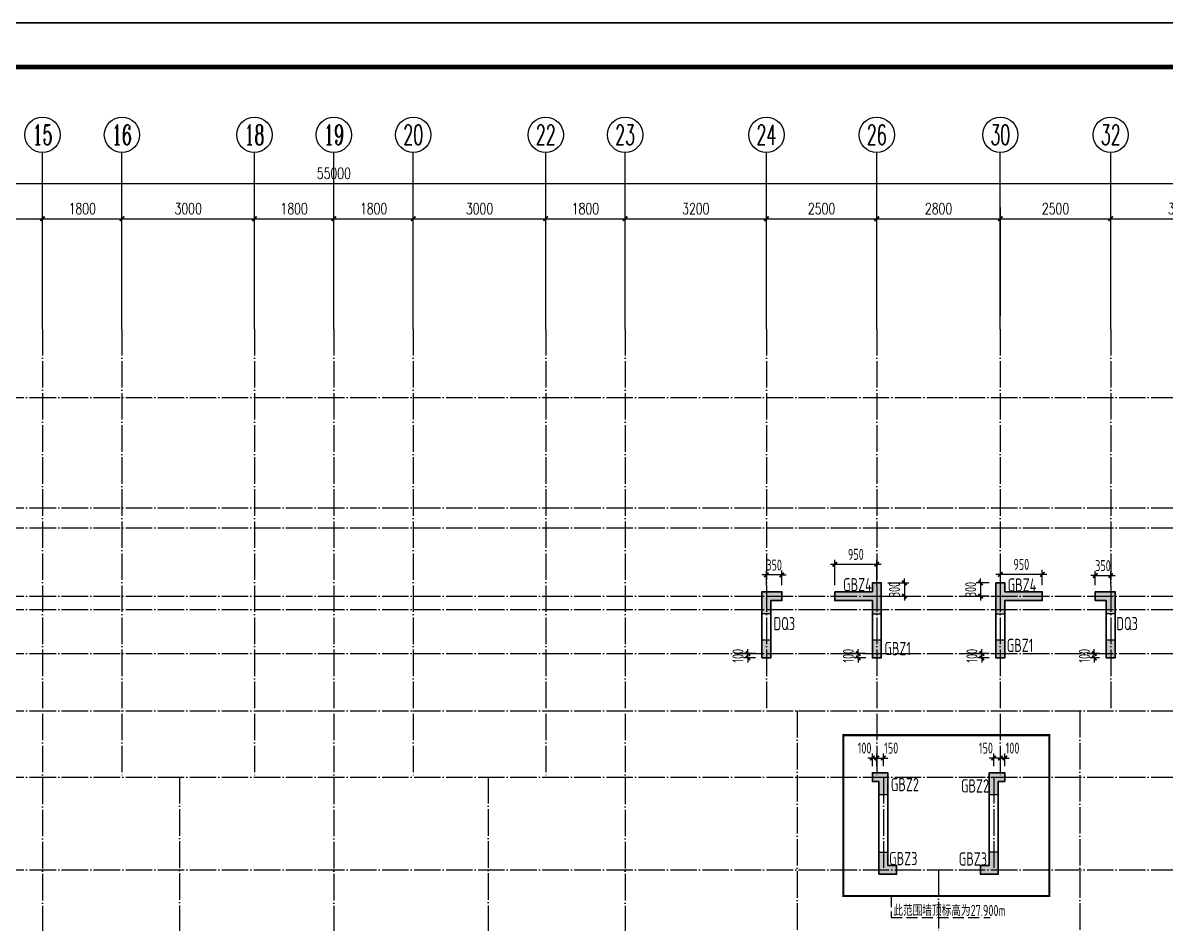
# Model space of a CAD drawing. Extents: x 393367 to 3005760, y 4998 to 826018.
# Drawn here: x 2372189 to 2398091, y 358748 to 379162 of the extents above; entities that cross this region are included whole.
import ezdxf
from ezdxf.enums import TextEntityAlignment as Align

# ---------------------------------------------------------------- set-up
doc = ezdxf.new("R2010")
doc.units = 0
doc.header["$LTSCALE"] = 1000
doc.linetypes.add('DASH', pattern=[0.35, 0.25, -0.1])
doc.linetypes.add('DOTE', pattern=[2.42, 2, -0.2, 0.02, -0.2])
doc.layers.get('0').update_dxf_attribs({"linetype": 'CONTINUOUS'})
doc.layers.get('Defpoints').update_dxf_attribs({"linetype": 'CONTINUOUS'})
for name, color, linetype in [('-TK', 7, 'CONTINUOUS'), ('AXIS', 3, 'CONTINUOUS'), ('AXIS_TEXT', 7, 'CONTINUOUS'), ('COLU_HATCH', 251, 'CONTINUOUS'), ('COLU_TH', 5, 'CONTINUOUS'), ('DIM', 3, 'CONTINUOUS'), ('DOTE', 8, 'DOTE'), ('S-引出线', 40, 'CONTINUOUS'), ('S-砼墙', 150, 'CONTINUOUS'), ('TEXT', 7, 'CONTINUOUS')]:
    doc.layers.add(name, color=color, linetype=linetype)
doc.layers.add('yichutu', color=7, linetype='CONTINUOUS', true_color=0xffffff, plot=False)
doc.styles.add('_TCH_AXIS', font='COMPLEX', dxfattribs={"bigfont": 'GBCBIG'})
doc.styles.add('_TCH_DIM_T3', font='SIMPLEX', dxfattribs={"width": 0.705882, "bigfont": 'GBCBIG'})
doc.styles.add('COMPLEX', font='COMPLEX')
doc.styles.add('TSSD_Rein', font='Tssdeng.shx', dxfattribs={"width": 0.7, "bigfont": 'hztxt.shx'})
doc.dimstyles.new('_TCH_ARCH&&100', dxfattribs={"dimtxt": 255, "dimasz": 100, "dimexe": 250, "dimexo": 300, "dimgap": 100, "dimtad": 1, "dimdec": 0, "dimzin": 0, "dimdsep": 46, "dimtxsty": '_TCH_DIM_T3', "dimblk": 'ARCHTICK', "dimcen": 0.09, "dimclrt": 7, "dimazin": 2, "dimtfac": 1, "dimtdec": 0, "dimtix": 1, "dimtmove": 2, "dimatfit": 3, "dimldrblk": 'ARCHTICK', "dimfxl": 1, "dimtolj": 1, "dimtzin": 0, "dimarcsym": 0})
doc.dimstyles.new('TSSD_100_100$0', dxfattribs={"dimtxt": 250, "dimasz": 100, "dimexe": 100, "dimexo": 250, "dimgap": 100, "dimtad": 1, "dimdec": 0, "dimzin": 0, "dimdsep": 46, "dimtxsty": 'TSSD_Rein', "dimblk": 'ARCHTICK', "dimcen": 0, "dimdle": 100, "dimclrt": 7, "dimadec": 0, "dimazin": 0, "dimtfac": 1, "dimtdec": 0, "dimtix": 1, "dimtmove": 2, "dimatfit": 3, "dimldrblk": '_tsdbk', "dimfxl": 1, "dimtolj": 1, "dimtzin": 0, "dimarcsym": 0})

# ---------------------------------------------------------------- blocks, each defined once
blk = doc.blocks.new('_ArchTick')
at = {"color": 0, "linetype": 'ByBlock', "const_width": 0.4}
blk.add_lwpolyline([(-0.5, -0.5), (0.5, 0.5)], dxfattribs=at)
blk = doc.blocks.new('*D559')
at = {"layer": 'AXIS', "color": 0, "lineweight": -2, "transparency": 16777216}
for p, q in [((2396835, 372527), (2396835, 374977)), ((2400035, 372527), (2400035, 374977)), ((2396835, 374727), (2400035, 374727))]:
    blk.add_line(p, q, dxfattribs=at)
at = {"layer": 'Defpoints', "color": 0, "transparency": 16777216}
for p in [(2400035, 374727), (2396835, 372227), (2400035, 372227)]:
    blk.add_point(p, dxfattribs=at)
at = {"layer": 'AXIS', "color": 0, "lineweight": -2, "transparency": 16777216, "xscale": 100, "yscale": 100, "zscale": 100, "rotation": 180}
blk.add_blockref('_ArchTick', (2396835, 374727), dxfattribs=at)
at = {"layer": 'AXIS', "color": 0, "lineweight": -2, "transparency": 16777216, "xscale": 100, "yscale": 100, "zscale": 100}
blk.add_blockref('_ArchTick', (2400035, 374727), dxfattribs=at)
at = {"layer": 'AXIS', "color": 7, "transparency": 16777216, "insert": (2398435, 374954), "char_height": 255, "attachment_point": 5, "style": '_TCH_DIM_T3'}
blk.add_mtext('\\A1;3200', dxfattribs=at)
blk = doc.blocks.new('*D560')
at = {"layer": 'AXIS', "color": 0, "lineweight": -2, "transparency": 16777216}
for p, q in [((2394335, 372527), (2394335, 374977)), ((2396835, 372527), (2396835, 374977)), ((2394335, 374727), (2396835, 374727))]:
    blk.add_line(p, q, dxfattribs=at)
at = {"layer": 'Defpoints', "color": 0, "transparency": 16777216}
for p in [(2396835, 374727), (2394335, 372227), (2396835, 372227)]:
    blk.add_point(p, dxfattribs=at)
at = {"layer": 'AXIS', "color": 0, "lineweight": -2, "transparency": 16777216, "xscale": 100, "yscale": 100, "zscale": 100, "rotation": 180}
blk.add_blockref('_ArchTick', (2394335, 374727), dxfattribs=at)
at = {"layer": 'AXIS', "color": 0, "lineweight": -2, "transparency": 16777216, "xscale": 100, "yscale": 100, "zscale": 100}
blk.add_blockref('_ArchTick', (2396835, 374727), dxfattribs=at)
at = {"layer": 'AXIS', "color": 7, "transparency": 16777216, "insert": (2395585, 374954), "char_height": 255, "attachment_point": 5, "style": '_TCH_DIM_T3'}
blk.add_mtext('\\A1;2500', dxfattribs=at)
blk = doc.blocks.new('*D561')
at = {"layer": 'AXIS', "color": 0, "lineweight": -2, "transparency": 16777216}
for p, q in [((2391535, 372527), (2391535, 374977)), ((2394335, 372527), (2394335, 374977)), ((2391535, 374727), (2394335, 374727))]:
    blk.add_line(p, q, dxfattribs=at)
at = {"layer": 'Defpoints', "color": 0, "transparency": 16777216}
for p in [(2394335, 374727), (2391535, 372227), (2394335, 372227)]:
    blk.add_point(p, dxfattribs=at)
at = {"layer": 'AXIS', "color": 0, "lineweight": -2, "transparency": 16777216, "xscale": 100, "yscale": 100, "zscale": 100, "rotation": 180}
blk.add_blockref('_ArchTick', (2391535, 374727), dxfattribs=at)
at = {"layer": 'AXIS', "color": 0, "lineweight": -2, "transparency": 16777216, "xscale": 100, "yscale": 100, "zscale": 100}
blk.add_blockref('_ArchTick', (2394335, 374727), dxfattribs=at)
at = {"layer": 'AXIS', "color": 7, "transparency": 16777216, "insert": (2392935, 374954), "char_height": 255, "attachment_point": 5, "style": '_TCH_DIM_T3'}
blk.add_mtext('\\A1;2800', dxfattribs=at)
blk = doc.blocks.new('*D562')
at = {"layer": 'AXIS', "color": 0, "lineweight": -2, "transparency": 16777216}
for p, q in [((2389035, 372527), (2389035, 374977)), ((2391535, 372527), (2391535, 374977)), ((2389035, 374727), (2391535, 374727))]:
    blk.add_line(p, q, dxfattribs=at)
at = {"layer": 'Defpoints', "color": 0, "transparency": 16777216}
for p in [(2391535, 374727), (2389035, 372227), (2391535, 372227)]:
    blk.add_point(p, dxfattribs=at)
at = {"layer": 'AXIS', "color": 0, "lineweight": -2, "transparency": 16777216, "xscale": 100, "yscale": 100, "zscale": 100, "rotation": 180}
blk.add_blockref('_ArchTick', (2389035, 374727), dxfattribs=at)
at = {"layer": 'AXIS', "color": 0, "lineweight": -2, "transparency": 16777216, "xscale": 100, "yscale": 100, "zscale": 100}
blk.add_blockref('_ArchTick', (2391535, 374727), dxfattribs=at)
at = {"layer": 'AXIS', "color": 7, "transparency": 16777216, "insert": (2390285, 374954), "char_height": 255, "attachment_point": 5, "style": '_TCH_DIM_T3'}
blk.add_mtext('\\A1;2500', dxfattribs=at)
blk = doc.blocks.new('*D563')
at = {"layer": 'AXIS', "color": 0, "lineweight": -2, "transparency": 16777216}
for p, q in [((2385835, 372527), (2385835, 374977)), ((2389035, 372527), (2389035, 374977)), ((2385835, 374727), (2389035, 374727))]:
    blk.add_line(p, q, dxfattribs=at)
at = {"layer": 'Defpoints', "color": 0, "transparency": 16777216}
for p in [(2389035, 374727), (2385835, 372227), (2389035, 372227)]:
    blk.add_point(p, dxfattribs=at)
at = {"layer": 'AXIS', "color": 0, "lineweight": -2, "transparency": 16777216, "xscale": 100, "yscale": 100, "zscale": 100, "rotation": 180}
blk.add_blockref('_ArchTick', (2385835, 374727), dxfattribs=at)
at = {"layer": 'AXIS', "color": 0, "lineweight": -2, "transparency": 16777216, "xscale": 100, "yscale": 100, "zscale": 100}
blk.add_blockref('_ArchTick', (2389035, 374727), dxfattribs=at)
at = {"layer": 'AXIS', "color": 7, "transparency": 16777216, "insert": (2387435, 374954), "char_height": 255, "attachment_point": 5, "style": '_TCH_DIM_T3'}
blk.add_mtext('\\A1;3200', dxfattribs=at)
blk = doc.blocks.new('*D564')
at = {"layer": 'AXIS', "color": 0, "lineweight": -2, "transparency": 16777216}
for p, q in [((2384035, 372527), (2384035, 374977)), ((2385835, 372527), (2385835, 374977)), ((2384035, 374727), (2385835, 374727))]:
    blk.add_line(p, q, dxfattribs=at)
at = {"layer": 'Defpoints', "color": 0, "transparency": 16777216}
for p in [(2385835, 374727), (2384035, 372227), (2385835, 372227)]:
    blk.add_point(p, dxfattribs=at)
at = {"layer": 'AXIS', "color": 0, "lineweight": -2, "transparency": 16777216, "xscale": 100, "yscale": 100, "zscale": 100, "rotation": 180}
blk.add_blockref('_ArchTick', (2384035, 374727), dxfattribs=at)
at = {"layer": 'AXIS', "color": 0, "lineweight": -2, "transparency": 16777216, "xscale": 100, "yscale": 100, "zscale": 100}
blk.add_blockref('_ArchTick', (2385835, 374727), dxfattribs=at)
at = {"layer": 'AXIS', "color": 7, "transparency": 16777216, "insert": (2384935, 374954), "char_height": 255, "attachment_point": 5, "style": '_TCH_DIM_T3'}
blk.add_mtext('\\A1;1800', dxfattribs=at)
blk = doc.blocks.new('*D565')
at = {"layer": 'AXIS', "color": 0, "lineweight": -2, "transparency": 16777216}
for p, q in [((2381035, 372527), (2381035, 374977)), ((2384035, 372527), (2384035, 374977)), ((2381035, 374727), (2384035, 374727))]:
    blk.add_line(p, q, dxfattribs=at)
at = {"layer": 'Defpoints', "color": 0, "transparency": 16777216}
for p in [(2384035, 374727), (2381035, 372227), (2384035, 372227)]:
    blk.add_point(p, dxfattribs=at)
at = {"layer": 'AXIS', "color": 0, "lineweight": -2, "transparency": 16777216, "xscale": 100, "yscale": 100, "zscale": 100, "rotation": 180}
blk.add_blockref('_ArchTick', (2381035, 374727), dxfattribs=at)
at = {"layer": 'AXIS', "color": 0, "lineweight": -2, "transparency": 16777216, "xscale": 100, "yscale": 100, "zscale": 100}
blk.add_blockref('_ArchTick', (2384035, 374727), dxfattribs=at)
at = {"layer": 'AXIS', "color": 7, "transparency": 16777216, "insert": (2382535, 374954), "char_height": 255, "attachment_point": 5, "style": '_TCH_DIM_T3'}
blk.add_mtext('\\A1;3000', dxfattribs=at)
blk = doc.blocks.new('*D566')
at = {"layer": 'AXIS', "color": 0, "lineweight": -2, "transparency": 16777216}
for p, q in [((2379235, 372527), (2379235, 374977)), ((2381035, 372527), (2381035, 374977)), ((2379235, 374727), (2381035, 374727))]:
    blk.add_line(p, q, dxfattribs=at)
at = {"layer": 'Defpoints', "color": 0, "transparency": 16777216}
for p in [(2381035, 374727), (2379235, 372227), (2381035, 372227)]:
    blk.add_point(p, dxfattribs=at)
at = {"layer": 'AXIS', "color": 0, "lineweight": -2, "transparency": 16777216, "xscale": 100, "yscale": 100, "zscale": 100, "rotation": 180}
blk.add_blockref('_ArchTick', (2379235, 374727), dxfattribs=at)
at = {"layer": 'AXIS', "color": 0, "lineweight": -2, "transparency": 16777216, "xscale": 100, "yscale": 100, "zscale": 100}
blk.add_blockref('_ArchTick', (2381035, 374727), dxfattribs=at)
at = {"layer": 'AXIS', "color": 7, "transparency": 16777216, "insert": (2380135, 374954), "char_height": 255, "attachment_point": 5, "style": '_TCH_DIM_T3'}
blk.add_mtext('\\A1;1800', dxfattribs=at)
blk = doc.blocks.new('*D609')
at = {"layer": 'AXIS', "color": 0, "lineweight": -2, "transparency": 16777216}
for p, q in [((2369435, 372527), (2369435, 374977)), ((2372635, 372527), (2372635, 374977)), ((2369435, 374727), (2372635, 374727))]:
    blk.add_line(p, q, dxfattribs=at)
at = {"layer": 'Defpoints', "color": 0, "transparency": 16777216}
for p in [(2372635, 374727), (2369435, 372227), (2372635, 372227)]:
    blk.add_point(p, dxfattribs=at)
at = {"layer": 'AXIS', "color": 0, "lineweight": -2, "transparency": 16777216, "xscale": 100, "yscale": 100, "zscale": 100, "rotation": 180}
blk.add_blockref('_ArchTick', (2369435, 374727), dxfattribs=at)
at = {"layer": 'AXIS', "color": 0, "lineweight": -2, "transparency": 16777216, "xscale": 100, "yscale": 100, "zscale": 100}
blk.add_blockref('_ArchTick', (2372635, 374727), dxfattribs=at)
at = {"layer": 'AXIS', "color": 7, "transparency": 16777216, "insert": (2371035, 374954), "char_height": 255, "attachment_point": 5, "style": '_TCH_DIM_T3'}
blk.add_mtext('\\A1;3200', dxfattribs=at)
blk = doc.blocks.new('*D610')
at = {"layer": 'AXIS', "color": 0, "lineweight": -2, "transparency": 16777216}
for p, q in [((2372635, 372527), (2372635, 374977)), ((2374435, 372527), (2374435, 374977)), ((2372635, 374727), (2374435, 374727))]:
    blk.add_line(p, q, dxfattribs=at)
at = {"layer": 'Defpoints', "color": 0, "transparency": 16777216}
for p in [(2374435, 374727), (2372635, 372227), (2374435, 372227)]:
    blk.add_point(p, dxfattribs=at)
at = {"layer": 'AXIS', "color": 0, "lineweight": -2, "transparency": 16777216, "xscale": 100, "yscale": 100, "zscale": 100, "rotation": 180}
blk.add_blockref('_ArchTick', (2372635, 374727), dxfattribs=at)
at = {"layer": 'AXIS', "color": 0, "lineweight": -2, "transparency": 16777216, "xscale": 100, "yscale": 100, "zscale": 100}
blk.add_blockref('_ArchTick', (2374435, 374727), dxfattribs=at)
at = {"layer": 'AXIS', "color": 7, "transparency": 16777216, "insert": (2373535, 374954), "char_height": 255, "attachment_point": 5, "style": '_TCH_DIM_T3'}
blk.add_mtext('\\A1;1800', dxfattribs=at)
blk = doc.blocks.new('*D611')
at = {"layer": 'AXIS', "color": 0, "lineweight": -2, "transparency": 16777216}
for p, q in [((2374435, 372527), (2374435, 374977)), ((2377435, 372527), (2377435, 374977)), ((2374435, 374727), (2377435, 374727))]:
    blk.add_line(p, q, dxfattribs=at)
at = {"layer": 'Defpoints', "color": 0, "transparency": 16777216}
for p in [(2377435, 374727), (2374435, 372227), (2377435, 372227)]:
    blk.add_point(p, dxfattribs=at)
at = {"layer": 'AXIS', "color": 0, "lineweight": -2, "transparency": 16777216, "xscale": 100, "yscale": 100, "zscale": 100, "rotation": 180}
blk.add_blockref('_ArchTick', (2374435, 374727), dxfattribs=at)
at = {"layer": 'AXIS', "color": 0, "lineweight": -2, "transparency": 16777216, "xscale": 100, "yscale": 100, "zscale": 100}
blk.add_blockref('_ArchTick', (2377435, 374727), dxfattribs=at)
at = {"layer": 'AXIS', "color": 7, "transparency": 16777216, "insert": (2375935, 374954), "char_height": 255, "attachment_point": 5, "style": '_TCH_DIM_T3'}
blk.add_mtext('\\A1;3000', dxfattribs=at)
blk = doc.blocks.new('*D612')
at = {"layer": 'AXIS', "color": 0, "lineweight": -2, "transparency": 16777216}
for p, q in [((2377435, 372527), (2377435, 374977)), ((2379235, 372527), (2379235, 374977)), ((2377435, 374727), (2379235, 374727))]:
    blk.add_line(p, q, dxfattribs=at)
at = {"layer": 'Defpoints', "color": 0, "transparency": 16777216}
for p in [(2379235, 374727), (2377435, 372227), (2379235, 372227)]:
    blk.add_point(p, dxfattribs=at)
at = {"layer": 'AXIS', "color": 0, "lineweight": -2, "transparency": 16777216, "xscale": 100, "yscale": 100, "zscale": 100, "rotation": 180}
blk.add_blockref('_ArchTick', (2377435, 374727), dxfattribs=at)
at = {"layer": 'AXIS', "color": 0, "lineweight": -2, "transparency": 16777216, "xscale": 100, "yscale": 100, "zscale": 100}
blk.add_blockref('_ArchTick', (2379235, 374727), dxfattribs=at)
at = {"layer": 'AXIS', "color": 7, "transparency": 16777216, "insert": (2378335, 374954), "char_height": 255, "attachment_point": 5, "style": '_TCH_DIM_T3'}
blk.add_mtext('\\A1;1800', dxfattribs=at)
blk = doc.blocks.new('*D613')
at = {"layer": 'AXIS', "color": 0, "lineweight": -2, "transparency": 16777216}
for p, q in [((2351735, 372527), (2351735, 375777)), ((2406735, 372527), (2406735, 375777)), ((2351735, 375527), (2406735, 375527))]:
    blk.add_line(p, q, dxfattribs=at)
at = {"layer": 'Defpoints', "color": 0, "transparency": 16777216}
for p in [(2406735, 375527), (2351735, 372227), (2406735, 372227)]:
    blk.add_point(p, dxfattribs=at)
at = {"layer": 'AXIS', "color": 0, "lineweight": -2, "transparency": 16777216, "xscale": 100, "yscale": 100, "zscale": 100, "rotation": 180}
blk.add_blockref('_ArchTick', (2351735, 375527), dxfattribs=at)
at = {"layer": 'AXIS', "color": 0, "lineweight": -2, "transparency": 16777216, "xscale": 100, "yscale": 100, "zscale": 100}
blk.add_blockref('_ArchTick', (2406735, 375527), dxfattribs=at)
at = {"layer": 'AXIS', "color": 7, "transparency": 16777216, "insert": (2379235, 375754), "char_height": 255, "attachment_point": 5, "style": '_TCH_DIM_T3'}
blk.add_mtext('\\A1;55000', dxfattribs=at)
blk = doc.blocks.new('_axiso')
blk.add_circle((0, 0), 0.5)
at = {"layer": 'AXIS_TEXT', "style": 'COMPLEX', "width": 1.041667}
blk.add_attdef('A', text='', height=0.56, dxfattribs=at).set_placement((-0.25, -0.28), (0.25, -0.28), align=Align.FIT)
blk = doc.blocks.new('*D508')
at = {"layer": 'Defpoints', "color": 0, "transparency": 16777216}
for p in [(2394335, 362511), (2394335, 362077), (2394435, 362077)]:
    blk.add_point(p, dxfattribs=at)
at = {"layer": 'DIM', "color": 0, "lineweight": -2, "transparency": 16777216}
for p, q in [((2394335, 362511), (2394235, 362511)), ((2394335, 362327), (2394335, 362611)), ((2394435, 362511), (2394335, 362511)), ((2394435, 362327), (2394435, 362611)), ((2394435, 362511), (2394535, 362511))]:
    blk.add_line(p, q, dxfattribs=at)
at = {"layer": 'DIM', "color": 0, "lineweight": -2, "transparency": 16777216, "xscale": 100, "yscale": 100, "zscale": 100}
blk.add_blockref('_ArchTick', (2394335, 362511), dxfattribs=at)
at = {"layer": 'DIM', "color": 0, "lineweight": -2, "transparency": 16777216, "xscale": 100, "yscale": 100, "zscale": 100, "rotation": 180}
blk.add_blockref('_ArchTick', (2394435, 362511), dxfattribs=at)
at = {"layer": 'DIM', "color": 7, "transparency": 16777216, "insert": (2394611, 362736), "char_height": 250, "attachment_point": 5, "style": 'TSSD_Rein'}
blk.add_mtext('\\A1;100', dxfattribs=at)
blk = doc.blocks.new('_tsdbk')
blk.add_line((-1, 0), (0, 0))
at = {"const_width": 0.5}
blk.add_lwpolyline([(-0.7, -0.7), (0.7, 0.7)], dxfattribs=at)
blk = doc.blocks.new('*D509')
at = {"layer": 'Defpoints', "color": 0, "transparency": 16777216}
for p in [(2394185, 362511), (2394185, 362077), (2394335, 362077)]:
    blk.add_point(p, dxfattribs=at)
at = {"layer": 'DIM', "color": 0, "lineweight": -2, "transparency": 16777216}
for p, q in [((2394185, 362511), (2394085, 362511)), ((2394185, 362327), (2394185, 362611)), ((2394335, 362511), (2394185, 362511)), ((2394335, 362327), (2394335, 362611)), ((2394335, 362511), (2394435, 362511))]:
    blk.add_line(p, q, dxfattribs=at)
at = {"layer": 'DIM', "color": 0, "lineweight": -2, "transparency": 16777216, "xscale": 100, "yscale": 100, "zscale": 100}
blk.add_blockref('_ArchTick', (2394185, 362511), dxfattribs=at)
at = {"layer": 'DIM', "color": 0, "lineweight": -2, "transparency": 16777216, "xscale": 100, "yscale": 100, "zscale": 100, "rotation": 180}
blk.add_blockref('_ArchTick', (2394335, 362511), dxfattribs=at)
at = {"layer": 'DIM', "color": 7, "transparency": 16777216, "insert": (2394008, 362736), "char_height": 250, "attachment_point": 5, "style": 'TSSD_Rein'}
blk.add_mtext('\\A1;150', dxfattribs=at)
blk = doc.blocks.new('*D510')
at = {"layer": 'Defpoints', "color": 0, "transparency": 16777216}
for p in [(2391535, 362511), (2391435, 362077), (2391535, 362077)]:
    blk.add_point(p, dxfattribs=at)
at = {"layer": 'DIM', "color": 0, "lineweight": -2, "transparency": 16777216}
for p, q in [((2391435, 362511), (2391335, 362511)), ((2391435, 362327), (2391435, 362611)), ((2391435, 362511), (2391535, 362511)), ((2391535, 362327), (2391535, 362611)), ((2391535, 362511), (2391635, 362511))]:
    blk.add_line(p, q, dxfattribs=at)
at = {"layer": 'DIM', "color": 0, "lineweight": -2, "transparency": 16777216, "xscale": 100, "yscale": 100, "zscale": 100}
blk.add_blockref('_ArchTick', (2391435, 362511), dxfattribs=at)
at = {"layer": 'DIM', "color": 0, "lineweight": -2, "transparency": 16777216, "xscale": 100, "yscale": 100, "zscale": 100, "rotation": 180}
blk.add_blockref('_ArchTick', (2391535, 362511), dxfattribs=at)
at = {"layer": 'DIM', "color": 7, "transparency": 16777216, "insert": (2391259, 362736), "char_height": 250, "attachment_point": 5, "style": 'TSSD_Rein'}
blk.add_mtext('\\A1;100', dxfattribs=at)
blk = doc.blocks.new('*D511')
at = {"layer": 'Defpoints', "color": 0, "transparency": 16777216}
for p in [(2391685, 362511), (2391535, 362077), (2391685, 362077)]:
    blk.add_point(p, dxfattribs=at)
at = {"layer": 'DIM', "color": 0, "lineweight": -2, "transparency": 16777216}
for p, q in [((2391535, 362511), (2391435, 362511)), ((2391535, 362327), (2391535, 362611)), ((2391535, 362511), (2391685, 362511)), ((2391685, 362327), (2391685, 362611)), ((2391685, 362511), (2391785, 362511))]:
    blk.add_line(p, q, dxfattribs=at)
at = {"layer": 'DIM', "color": 0, "lineweight": -2, "transparency": 16777216, "xscale": 100, "yscale": 100, "zscale": 100}
blk.add_blockref('_ArchTick', (2391535, 362511), dxfattribs=at)
at = {"layer": 'DIM', "color": 0, "lineweight": -2, "transparency": 16777216, "xscale": 100, "yscale": 100, "zscale": 100, "rotation": 180}
blk.add_blockref('_ArchTick', (2391685, 362511), dxfattribs=at)
at = {"layer": 'DIM', "color": 7, "transparency": 16777216, "insert": (2391862, 362736), "char_height": 250, "attachment_point": 5, "style": 'TSSD_Rein'}
blk.add_mtext('\\A1;150', dxfattribs=at)
blk = doc.blocks.new('*D512')
at = {"layer": 'Defpoints', "color": 0, "transparency": 16777216}
for p in [(2391116, 364877), (2391535, 364877), (2391535, 364777)]:
    blk.add_point(p, dxfattribs=at)
at = {"layer": 'DIM', "color": 0, "lineweight": -2, "transparency": 16777216}
for p, q in [((2391116, 364877), (2391116, 364977)), ((2391285, 364877), (2391016, 364877)), ((2391285, 364777), (2391016, 364777)), ((2391116, 364777), (2391116, 364877)), ((2391116, 364777), (2391116, 364677))]:
    blk.add_line(p, q, dxfattribs=at)
at = {"layer": 'DIM', "color": 0, "lineweight": -2, "transparency": 16777216, "xscale": 100, "yscale": 100, "zscale": 100}
for p, rotation in [((2391116, 364877), 270), ((2391116, 364777), 90)]:
    blk.add_blockref('_ArchTick', p, dxfattribs=dict(at, rotation=rotation))
at = {"layer": 'DIM', "color": 7, "transparency": 16777216, "insert": (2390891, 364827), "char_height": 250, "attachment_point": 5, "rotation": 90, "style": 'TSSD_Rein'}
blk.add_mtext('\\A1;100', dxfattribs=at)
blk = doc.blocks.new('*D513')
at = {"layer": 'Defpoints', "color": 0, "transparency": 16777216}
for p in [(2388616, 364877), (2389035, 364877), (2389035, 364777)]:
    blk.add_point(p, dxfattribs=at)
at = {"layer": 'DIM', "color": 0, "lineweight": -2, "transparency": 16777216}
for p, q in [((2388616, 364877), (2388616, 364977)), ((2388785, 364877), (2388516, 364877)), ((2388785, 364777), (2388516, 364777)), ((2388616, 364777), (2388616, 364877)), ((2388616, 364777), (2388616, 364677))]:
    blk.add_line(p, q, dxfattribs=at)
at = {"layer": 'DIM', "color": 0, "lineweight": -2, "transparency": 16777216, "xscale": 100, "yscale": 100, "zscale": 100}
for p, rotation in [((2388616, 364877), 270), ((2388616, 364777), 90)]:
    blk.add_blockref('_ArchTick', p, dxfattribs=dict(at, rotation=rotation))
at = {"layer": 'DIM', "color": 7, "transparency": 16777216, "insert": (2388391, 364827), "char_height": 250, "attachment_point": 5, "rotation": 90, "style": 'TSSD_Rein'}
blk.add_mtext('\\A1;100', dxfattribs=at)
blk = doc.blocks.new('*D514')
at = {"layer": 'Defpoints', "color": 0, "transparency": 16777216}
for p in [(2393916, 364877), (2394335, 364877), (2394335, 364777)]:
    blk.add_point(p, dxfattribs=at)
at = {"layer": 'DIM', "color": 0, "lineweight": -2, "transparency": 16777216}
for p, q in [((2393916, 364877), (2393916, 364977)), ((2394085, 364877), (2393816, 364877)), ((2394085, 364777), (2393816, 364777)), ((2393916, 364777), (2393916, 364877)), ((2393916, 364777), (2393916, 364677))]:
    blk.add_line(p, q, dxfattribs=at)
at = {"layer": 'DIM', "color": 0, "lineweight": -2, "transparency": 16777216, "xscale": 100, "yscale": 100, "zscale": 100}
for p, rotation in [((2393916, 364877), 270), ((2393916, 364777), 90)]:
    blk.add_blockref('_ArchTick', p, dxfattribs=dict(at, rotation=rotation))
at = {"layer": 'DIM', "color": 7, "transparency": 16777216, "insert": (2393691, 364827), "char_height": 250, "attachment_point": 5, "rotation": 90, "style": 'TSSD_Rein'}
blk.add_mtext('\\A1;100', dxfattribs=at)
blk = doc.blocks.new('*D515')
at = {"layer": 'Defpoints', "color": 0, "transparency": 16777216}
for p in [(2391535, 366899), (2390585, 366177), (2391535, 366177)]:
    blk.add_point(p, dxfattribs=at)
at = {"layer": 'DIM', "color": 0, "lineweight": -2, "transparency": 16777216}
for p, q in [((2390485, 366899), (2391635, 366899)), ((2390585, 366427), (2390585, 366999)), ((2391535, 366427), (2391535, 366999))]:
    blk.add_line(p, q, dxfattribs=at)
at = {"layer": 'DIM', "color": 0, "lineweight": -2, "transparency": 16777216, "xscale": 100, "yscale": 100, "zscale": 100, "rotation": 180}
blk.add_blockref('_ArchTick', (2390585, 366899), dxfattribs=at)
at = {"layer": 'DIM', "color": 0, "lineweight": -2, "transparency": 16777216, "xscale": 100, "yscale": 100, "zscale": 100}
blk.add_blockref('_ArchTick', (2391535, 366899), dxfattribs=at)
at = {"layer": 'DIM', "color": 7, "transparency": 16777216, "insert": (2391060, 367124), "char_height": 250, "attachment_point": 5, "style": 'TSSD_Rein'}
blk.add_mtext('\\A1;950', dxfattribs=at)
blk = doc.blocks.new('*D516')
at = {"layer": 'Defpoints', "color": 0, "transparency": 16777216}
for p in [(2391535, 366477), (2391535, 366177), (2392161, 366177)]:
    blk.add_point(p, dxfattribs=at)
at = {"layer": 'DIM', "color": 0, "lineweight": -2, "transparency": 16777216}
for p, q in [((2392161, 366477), (2392161, 366577)), ((2391785, 366477), (2392261, 366477)), ((2392161, 366477), (2392161, 366177)), ((2391785, 366177), (2392261, 366177)), ((2392161, 366177), (2392161, 366077))]:
    blk.add_line(p, q, dxfattribs=at)
at = {"layer": 'DIM', "color": 0, "lineweight": -2, "transparency": 16777216, "xscale": 100, "yscale": 100, "zscale": 100}
for p, rotation in [((2392161, 366477), 270), ((2392161, 366177), 90)]:
    blk.add_blockref('_ArchTick', p, dxfattribs=dict(at, rotation=rotation))
at = {"layer": 'DIM', "color": 7, "transparency": 16777216, "insert": (2391936, 366327), "char_height": 250, "attachment_point": 5, "rotation": 90, "style": 'TSSD_Rein'}
blk.add_mtext('\\A1;300', dxfattribs=at)
blk = doc.blocks.new('*D517')
at = {"layer": 'Defpoints', "color": 0, "transparency": 16777216}
for p in [(2394335, 366671), (2394335, 366177), (2395285, 366177)]:
    blk.add_point(p, dxfattribs=at)
at = {"layer": 'DIM', "color": 0, "lineweight": -2, "transparency": 16777216}
for p, q in [((2395385, 366671), (2394235, 366671)), ((2394335, 366427), (2394335, 366771)), ((2395285, 366427), (2395285, 366771))]:
    blk.add_line(p, q, dxfattribs=at)
at = {"layer": 'DIM', "color": 0, "lineweight": -2, "transparency": 16777216, "xscale": 100, "yscale": 100, "zscale": 100, "rotation": 180}
blk.add_blockref('_ArchTick', (2394335, 366671), dxfattribs=at)
at = {"layer": 'DIM', "color": 0, "lineweight": -2, "transparency": 16777216, "xscale": 100, "yscale": 100, "zscale": 100}
blk.add_blockref('_ArchTick', (2395285, 366671), dxfattribs=at)
at = {"layer": 'DIM', "color": 7, "transparency": 16777216, "insert": (2394810, 366896), "char_height": 250, "attachment_point": 5, "style": 'TSSD_Rein'}
blk.add_mtext('\\A1;950', dxfattribs=at)
blk = doc.blocks.new('*D518')
at = {"layer": 'Defpoints', "color": 0, "transparency": 16777216}
for p in [(2394335, 366477), (2393889, 366177), (2394335, 366177)]:
    blk.add_point(p, dxfattribs=at)
at = {"layer": 'DIM', "color": 0, "lineweight": -2, "transparency": 16777216}
for p, q in [((2393889, 366477), (2393889, 366577)), ((2394085, 366477), (2393789, 366477)), ((2393889, 366477), (2393889, 366177)), ((2394085, 366177), (2393789, 366177)), ((2393889, 366177), (2393889, 366077))]:
    blk.add_line(p, q, dxfattribs=at)
at = {"layer": 'DIM', "color": 0, "lineweight": -2, "transparency": 16777216, "xscale": 100, "yscale": 100, "zscale": 100}
for p, rotation in [((2393889, 366477), 270), ((2393889, 366177), 90)]:
    blk.add_blockref('_ArchTick', p, dxfattribs=dict(at, rotation=rotation))
at = {"layer": 'DIM', "color": 7, "transparency": 16777216, "insert": (2393664, 366327), "char_height": 250, "attachment_point": 5, "rotation": 90, "style": 'TSSD_Rein'}
blk.add_mtext('\\A1;300', dxfattribs=at)
blk = doc.blocks.new('*D519')
at = {"layer": 'Defpoints', "color": 0, "transparency": 16777216}
for p in [(2396835, 366643), (2396485, 366177), (2396835, 366177)]:
    blk.add_point(p, dxfattribs=at)
at = {"layer": 'DIM', "color": 0, "lineweight": -2, "transparency": 16777216}
for p, q in [((2396485, 366643), (2396385, 366643)), ((2396485, 366427), (2396485, 366743)), ((2396485, 366643), (2396835, 366643)), ((2396835, 366427), (2396835, 366743)), ((2396835, 366643), (2396935, 366643))]:
    blk.add_line(p, q, dxfattribs=at)
at = {"layer": 'DIM', "color": 0, "lineweight": -2, "transparency": 16777216, "xscale": 100, "yscale": 100, "zscale": 100}
blk.add_blockref('_ArchTick', (2396485, 366643), dxfattribs=at)
at = {"layer": 'DIM', "color": 0, "lineweight": -2, "transparency": 16777216, "xscale": 100, "yscale": 100, "zscale": 100, "rotation": 180}
blk.add_blockref('_ArchTick', (2396835, 366643), dxfattribs=at)
at = {"layer": 'DIM', "color": 7, "transparency": 16777216, "insert": (2396660, 366868), "char_height": 250, "attachment_point": 5, "style": 'TSSD_Rein'}
blk.add_mtext('\\A1;350', dxfattribs=at)
blk = doc.blocks.new('*D520')
at = {"layer": 'Defpoints', "color": 0, "transparency": 16777216}
for p in [(2389035, 366657), (2389035, 366177), (2389385, 366177)]:
    blk.add_point(p, dxfattribs=at)
at = {"layer": 'DIM', "color": 0, "lineweight": -2, "transparency": 16777216}
for p, q in [((2389035, 366657), (2388935, 366657)), ((2389035, 366427), (2389035, 366757)), ((2389385, 366657), (2389035, 366657)), ((2389385, 366427), (2389385, 366757)), ((2389385, 366657), (2389485, 366657))]:
    blk.add_line(p, q, dxfattribs=at)
at = {"layer": 'DIM', "color": 0, "lineweight": -2, "transparency": 16777216, "xscale": 100, "yscale": 100, "zscale": 100}
blk.add_blockref('_ArchTick', (2389035, 366657), dxfattribs=at)
at = {"layer": 'DIM', "color": 0, "lineweight": -2, "transparency": 16777216, "xscale": 100, "yscale": 100, "zscale": 100, "rotation": 180}
blk.add_blockref('_ArchTick', (2389385, 366657), dxfattribs=at)
at = {"layer": 'DIM', "color": 7, "transparency": 16777216, "insert": (2389210, 366882), "char_height": 250, "attachment_point": 5, "style": 'TSSD_Rein'}
blk.add_mtext('\\A1;350', dxfattribs=at)
blk = doc.blocks.new('*D521')
at = {"layer": 'Defpoints', "color": 0, "transparency": 16777216}
for p in [(2396464, 364877), (2396835, 364877), (2396835, 364777)]:
    blk.add_point(p, dxfattribs=at)
at = {"layer": 'DIM', "color": 0, "lineweight": -2, "transparency": 16777216}
for p, q in [((2396464, 364877), (2396464, 364977)), ((2396585, 364877), (2396364, 364877)), ((2396585, 364777), (2396364, 364777)), ((2396464, 364777), (2396464, 364877)), ((2396464, 364777), (2396464, 364677))]:
    blk.add_line(p, q, dxfattribs=at)
at = {"layer": 'DIM', "color": 0, "lineweight": -2, "transparency": 16777216, "xscale": 100, "yscale": 100, "zscale": 100}
for p, rotation in [((2396464, 364877), 270), ((2396464, 364777), 90)]:
    blk.add_blockref('_ArchTick', p, dxfattribs=dict(at, rotation=rotation))
at = {"layer": 'DIM', "color": 7, "transparency": 16777216, "insert": (2396239, 364827), "char_height": 250, "attachment_point": 5, "rotation": 90, "style": 'TSSD_Rein'}
blk.add_mtext('\\A1;100', dxfattribs=at)
blk = doc.blocks.new('A1')
blk.add_lwpolyline([(0, 59400), (0, 0), (84100, 0), (84100, 59400)], close=True)
at = {"const_width": 100}
blk.add_lwpolyline([(2500, 58400), (2500, 1000), (83100, 1000), (83100, 58400)], close=True, dxfattribs=at)
blk = doc.blocks.new('yct-841-594-84100-59400-100-1000')
at = {"layer": 'yichutu', "color": 7, "true_color": 0xffffff}
blk.add_lwpolyline([(0, 0), (0, 59400), (84100, 59400), (84100, 0)], close=True, dxfattribs=at)

msp = doc.modelspace()

# ---------------------------------------------------------------- hatches: boundary and pattern name
at = {"layer": 'COLU_HATCH'}
for points in [[(2389134.94965, 366076.99086), (2389134.94965, 365776.99086), (2388934.94966, 365776.99086), (2388934.94967, 366276.99086), (2389385.04712, 366276.99086), (2389385.04712, 366076.99086)], [(2391435.04921, 366076.94405), (2391435.0546, 365776.94405), (2391635.05773, 365776.94702), (2391635.04735, 366476.99152), (2391435.04735, 366476.99152), (2391435.04735, 366276.94405), (2390585.05284, 366276.99086), (2390585.04182, 366076.99086)], [(2394435.04736, 366276.99086), (2394435.04736, 366476.99152), (2394235.04736, 366476.99152), (2394235.05774, 365776.98789), (2394435.05461, 365776.99086), (2394435.04922, 366076.99086), (2395285.04737, 366076.99086), (2395285.04737, 366276.99086)], [(2396735.14513, 366076.99086), (2396485.04737, 366076.99086), (2396485.04737, 366276.99086), (2396935.14513, 366276.99086), (2396935.14513, 365776.99086), (2396735.14513, 365776.99086)], [(2388934.94966, 365176.9906), (2388934.94966, 364776.9906), (2389134.94966, 364776.99077), (2389134.94966, 365176.99077)], [(2391435.06538, 365176.93667), (2391435.07257, 364776.93667), (2391635.07257, 364776.94041), (2391635.06664, 365176.94041)], [(2394235.06664, 365176.98899), (2394235.07258, 364776.98899), (2394435.07258, 364776.99273), (2394435.06539, 365176.99273)], [(2396735.14513, 364776.9907), (2396935.14513, 364776.9907), (2396935.14513, 365176.9907), (2396735.14513, 365176.9907)], [(2391584.94917, 361976.94313), (2391434.95988, 361976.93599), (2391434.93846, 362176.93599), (2391784.94917, 362176.92885), (2391784.94917, 361676.94313), (2391584.94917, 361676.94313)], [(2394285.14553, 361976.94652), (2394285.14553, 361676.94652), (2394085.14553, 361676.94652), (2394085.14553, 362176.94578), (2394435.14516, 362176.94707), (2394435.1459, 361976.94707)], [(2391784.94917, 360076.99389), (2391984.94917, 360076.99389), (2391984.94917, 359876.99389), (2391584.94917, 359876.99389), (2391584.94917, 360376.99389), (2391784.94917, 360376.99389)], [(2394085.14553, 360076.99389), (2393885.14553, 360076.99389), (2393885.14553, 359876.99389), (2394285.14553, 359876.99389), (2394285.14553, 360376.99389), (2394085.14553, 360376.99389)]]:
    msp.add_hatch(color=256, dxfattribs=at).paths.add_polyline_path(points)

# ---------------------------------------------------------------- linework, layer by layer
at = {"layer": 'AXIS'}
for p, q in [((2372634.75935, 372226.98994), (2372634.75935, 376226.98994)), ((2374434.75935, 372226.98994), (2374434.75935, 376226.98994)), ((2377434.75935, 372226.98994), (2377434.75935, 376226.98994)), ((2379234.75935, 372226.98994), (2379234.75935, 376226.98994)), ((2381034.75935, 372226.98994), (2381034.75935, 376226.98994)), ((2384034.75935, 372226.98994), (2384034.75935, 376226.98994)), ((2385834.75935, 372226.98994), (2385834.75935, 376226.98994)), ((2389034.75935, 372226.98994), (2389034.75935, 376226.98994)), ((2391534.75935, 372226.98994), (2391534.75935, 376226.98994)), ((2394334.75935, 372226.98994), (2394334.75935, 376226.98994)), ((2396834.75935, 372226.98994), (2396834.75935, 376226.98994))]:
    msp.add_line(p, q, dxfattribs=at)
at = {"layer": 'COLU_TH'}
for points in [[(2389134.94965, 366076.99086), (2389134.94965, 365776.99086), (2388934.94966, 365776.99086), (2388934.94967, 366276.99086), (2389385.04712, 366276.99086), (2389385.04712, 366076.99086)], [(2391435.04921, 366076.94405), (2391435.0546, 365776.94405), (2391635.05773, 365776.94702), (2391635.04735, 366476.99152), (2391435.04735, 366476.99152), (2391435.04735, 366276.94405), (2390585.05284, 366276.99086), (2390585.04182, 366076.99086)], [(2394435.04736, 366276.99086), (2394435.04736, 366476.99152), (2394235.04736, 366476.99152), (2394235.05774, 365776.98789), (2394435.05461, 365776.99086), (2394435.04922, 366076.99086), (2395285.04737, 366076.99086), (2395285.04737, 366276.99086)], [(2396735.14513, 366076.99086), (2396485.04737, 366076.99086), (2396485.04737, 366276.99086), (2396935.14513, 366276.99086), (2396935.14513, 365776.99086), (2396735.14513, 365776.99086)], [(2388934.94966, 365176.9906), (2388934.94966, 364776.9906), (2389134.94966, 364776.99077), (2389134.94966, 365176.99077)], [(2391435.06538, 365176.93667), (2391435.07257, 364776.93667), (2391635.07257, 364776.94041), (2391635.06664, 365176.94041)], [(2394235.06664, 365176.98899), (2394235.07258, 364776.98899), (2394435.07258, 364776.99273), (2394435.06539, 365176.99273)], [(2396735.14513, 364776.9907), (2396935.14513, 364776.9907), (2396935.14513, 365176.9907), (2396735.14513, 365176.9907)], [(2391584.94917, 361976.94313), (2391434.95988, 361976.93599), (2391434.93846, 362176.93599), (2391784.94917, 362176.92885), (2391784.94917, 361676.94313), (2391584.94917, 361676.94313)], [(2394285.14553, 361976.94652), (2394285.14553, 361676.94652), (2394085.14553, 361676.94652), (2394085.14553, 362176.94578), (2394435.14516, 362176.94707), (2394435.1459, 361976.94707)], [(2391784.94917, 360076.99389), (2391984.94917, 360076.99389), (2391984.94917, 359876.99389), (2391584.94917, 359876.99389), (2391584.94917, 360376.99389), (2391784.94917, 360376.99389)], [(2394085.14553, 360076.99389), (2393885.14553, 360076.99389), (2393885.14553, 359876.99389), (2394285.14553, 359876.99389), (2394285.14553, 360376.99389), (2394085.14553, 360376.99389)]]:
    msp.add_lwpolyline(points, close=True, dxfattribs=at)
at = {"layer": 'DOTE', "linetype": 'DOTE', "ltscale": 0.3}
for p, q in [((2372634.75935, 372226.98994), (2372634.75935, 353676.98994)), ((2374434.75935, 372226.98994), (2374434.75935, 362076.98994)), ((2377434.75935, 372226.98994), (2377434.75935, 362076.98994)), ((2379234.75935, 372226.98994), (2379234.75935, 353676.98994)), ((2381034.75935, 372226.98994), (2381034.75935, 362076.98994)), ((2384034.75935, 372226.98994), (2384034.75935, 362076.98994)), ((2385834.75935, 372226.98994), (2385834.75935, 353676.98994)), ((2389034.75935, 372226.98994), (2389034.75935, 363576.98994)), ((2391534.75935, 372226.98994), (2391534.75935, 362076.98994)), ((2394334.75935, 372226.98994), (2394334.75935, 362076.98994)), ((2396834.75935, 372226.98994), (2396834.75935, 363576.98994)), ((2349834.75935, 370676.98994), (2408634.75935, 370676.98994)), ((2349834.75935, 368176.98994), (2408634.75935, 368176.98994)), ((2349834.75935, 367726.98994), (2408634.75935, 367726.98994)), ((2349834.75935, 366176.98994), (2408634.75935, 366176.98994)), ((2349834.75935, 365876.98994), (2408634.75935, 365876.98994)), ((2349834.75935, 364876.98994), (2408634.75935, 364876.98994)), ((2349834.75935, 363576.98994), (2408634.75935, 363576.98994)), ((2389734.75935, 363576.98994), (2389734.75935, 353676.98994)), ((2396134.75935, 363576.98994), (2396134.75935, 353676.98994)), ((2349834.75935, 362076.98994), (2408634.75935, 362076.98994)), ((2375734.75935, 362076.98994), (2375734.75935, 353676.98994)), ((2382734.75935, 362076.98994), (2382734.75935, 353676.98994)), ((2391684.75935, 362076.98994), (2391684.75935, 359976.98994)), ((2394184.75935, 362076.98994), (2394184.75935, 359976.98994)), ((2349834.75935, 359976.98994), (2408634.75935, 359976.98994)), ((2392934.75935, 359976.98994), (2392934.75935, 353676.98994))]:
    msp.add_line(p, q, dxfattribs=at)
at = {"layer": 'S-引出线', "linetype": 'DASH', "const_width": 50}
msp.add_lwpolyline([(2390777.27392, 363029.35415), (2395445.5662, 363029.35415), (2395445.5662, 359384.80889), (2390777.27392, 359384.80889)], close=True, dxfattribs=at)
at = {"layer": 'S-引出线', "linetype": 'DASH'}
msp.add_lwpolyline([(2391858.08601, 359384.80889), (2391858.08601, 358896.70051), (2394101.83903, 358896.70051)], dxfattribs=at)
at = {"layer": 'S-砼墙', "color": 150, "lineweight": 35}
for points in [[(2388934.94966, 364776.9906), (2389134.94966, 364776.99077), (2389134.94965, 366076.99086), (2389385.04712, 366076.99086), (2389385.04712, 366276.99086), (2388934.94967, 366276.99086)], [(2390585.05284, 366276.99086), (2390585.04182, 366076.99086), (2391435.04921, 366076.94405), (2391435.07257, 364776.93667), (2391635.07257, 364776.94041), (2391635.04735, 366476.99152), (2391435.04735, 366476.99152), (2391435.04735, 366276.94405)], [(2394435.04736, 366276.99086), (2394435.04736, 366476.99152), (2394235.04736, 366476.99152), (2394235.07258, 364776.98899), (2394435.07258, 364776.99273), (2394435.04922, 366076.99086), (2395285.04737, 366076.99086), (2395285.04737, 366276.99086)], [(2396935.14513, 364776.9907), (2396935.14513, 366276.99086), (2396485.04737, 366276.99086), (2396485.04737, 366076.99086), (2396735.14513, 366076.99086), (2396735.14513, 364776.9907)], [(2391584.94917, 359876.99389), (2391984.94917, 359876.99389), (2391984.94917, 360076.99389), (2391784.94917, 360076.99389), (2391784.94917, 362176.92885), (2391434.93846, 362176.93599), (2391434.95988, 361976.93599), (2391584.94917, 361976.94313)], [(2394435.1459, 361976.94707), (2394435.14516, 362176.94707), (2394085.14553, 362176.94578), (2394085.14553, 360076.99389), (2393885.14553, 360076.99389), (2393885.14553, 359876.99389), (2394285.14553, 359876.99389), (2394285.14553, 361976.94652)]]:
    msp.add_lwpolyline(points, close=True, dxfattribs=at)

# ---------------------------------------------------------------- block references
at = {"layer": '-TK'}
msp.add_blockref('A1', (2339893.38356, 319762.12225), dxfattribs=at)
at = {"layer": 'AXIS'}
ref = msp.add_blockref('_axiso', (2372634.75935, 376626.98994), dxfattribs=dict(at, xscale=800, yscale=800, zscale=800))
ref.add_attrib('A', '15', dxfattribs={"layer": 'AXIS_TEXT', "height": 452.54834, "style": '_TCH_AXIS', "width": 0.724138}).set_placement((2372408.48518, 376400.71577), (2372861.03352, 376400.71577), align=Align.FIT)
ref = msp.add_blockref('_axiso', (2374434.75935, 376626.98994), dxfattribs=dict(at, xscale=800, yscale=800, zscale=800))
ref.add_attrib('A', '16', dxfattribs={"layer": 'AXIS_TEXT', "height": 452.54834, "style": '_TCH_AXIS', "width": 0.724138}).set_placement((2374208.48518, 376400.71577), (2374661.03352, 376400.71577), align=Align.FIT)
ref = msp.add_blockref('_axiso', (2377434.75935, 376626.98994), dxfattribs=dict(at, xscale=800, yscale=800, zscale=800))
ref.add_attrib('A', '18', dxfattribs={"layer": 'AXIS_TEXT', "height": 452.54834, "style": '_TCH_AXIS', "width": 0.724138}).set_placement((2377208.48518, 376400.71577), (2377661.03352, 376400.71577), align=Align.FIT)
ref = msp.add_blockref('_axiso', (2379234.75935, 376626.98994), dxfattribs=dict(at, xscale=800, yscale=800, zscale=800))
ref.add_attrib('A', '19', dxfattribs={"layer": 'AXIS_TEXT', "height": 452.54834, "style": '_TCH_AXIS', "width": 0.724138}).set_placement((2379008.48518, 376400.71577), (2379461.03352, 376400.71577), align=Align.FIT)
ref = msp.add_blockref('_axiso', (2381034.75935, 376626.98994), dxfattribs=dict(at, xscale=800, yscale=800, zscale=800))
ref.add_attrib('A', '20', dxfattribs={"layer": 'AXIS_TEXT', "height": 452.54834, "style": '_TCH_AXIS', "width": 0.617647}).set_placement((2380808.48518, 376400.71577), (2381261.03352, 376400.71577), align=Align.FIT)
ref = msp.add_blockref('_axiso', (2384034.75935, 376626.98994), dxfattribs=dict(at, xscale=800, yscale=800, zscale=800))
ref.add_attrib('A', '22', dxfattribs={"layer": 'AXIS_TEXT', "height": 452.54834, "style": '_TCH_AXIS', "width": 0.617647}).set_placement((2383808.48518, 376400.71577), (2384261.03352, 376400.71577), align=Align.FIT)
ref = msp.add_blockref('_axiso', (2385834.75935, 376626.98994), dxfattribs=dict(at, xscale=800, yscale=800, zscale=800))
ref.add_attrib('A', '23', dxfattribs={"layer": 'AXIS_TEXT', "height": 452.54834, "style": '_TCH_AXIS', "width": 0.617647}).set_placement((2385608.48518, 376400.71577), (2386061.03352, 376400.71577), align=Align.FIT)
ref = msp.add_blockref('_axiso', (2389034.75935, 376626.98994), dxfattribs=dict(at, xscale=800, yscale=800, zscale=800))
ref.add_attrib('A', '24', dxfattribs={"layer": 'AXIS_TEXT', "height": 452.54834, "style": '_TCH_AXIS', "width": 0.583333}).set_placement((2388808.48518, 376400.71577), (2389261.03352, 376400.71577), align=Align.FIT)
ref = msp.add_blockref('_axiso', (2391534.75935, 376626.98994), dxfattribs=dict(at, xscale=800, yscale=800, zscale=800))
ref.add_attrib('A', '26', dxfattribs={"layer": 'AXIS_TEXT', "height": 452.54834, "style": '_TCH_AXIS', "width": 0.617647}).set_placement((2391308.48518, 376400.71577), (2391761.03352, 376400.71577), align=Align.FIT)
ref = msp.add_blockref('_axiso', (2394334.75935, 376626.98994), dxfattribs=dict(at, xscale=800, yscale=800, zscale=800))
ref.add_attrib('A', '30', dxfattribs={"layer": 'AXIS_TEXT', "height": 452.54834, "style": '_TCH_AXIS', "width": 0.636364}).set_placement((2394108.48518, 376400.71577), (2394561.03352, 376400.71577), align=Align.FIT)
ref = msp.add_blockref('_axiso', (2396834.75935, 376626.98994), dxfattribs=dict(at, xscale=800, yscale=800, zscale=800))
ref.add_attrib('A', '32', dxfattribs={"layer": 'AXIS_TEXT', "height": 452.54834, "style": '_TCH_AXIS', "width": 0.636364}).set_placement((2396608.48518, 376400.71577), (2397061.03352, 376400.71577), align=Align.FIT)
at = {"layer": 'yichutu'}
msp.add_blockref('yct-841-594-84100-59400-100-1000', (2339893.38356, 319762.12225), dxfattribs=at)

# ---------------------------------------------------------------- texts
at = {"layer": 'TEXT', "style": 'TSSD_Rein', "width": 0.7}
for s, p in [('GBZ4', (2390773.28184, 366285.41393)), ('GBZ4', (2394501.52287, 366278.89518)), ('GBZ1', (2391708.25545, 364840.20165)), ('GBZ1', (2394480.01847, 364911.21795)), ('GBZ2', (2391854.06511, 361759.02985)), ('GBZ2', (2393443.63963, 361729.51858)), ('GBZ3', (2391815.8407, 360083.20685)), ('GBZ3', (2393393.20648, 360074.96108))]:
    msp.add_text(s, height=300, dxfattribs=at).set_placement(p)
at = {"layer": 'TEXT', "color": 230, "style": 'TSSD_Rein', "width": 0.7}
for p in [(2389196.2775, 365405.68319), (2396962.34465, 365405.68319)]:
    msp.add_text('DQ3', height=300, dxfattribs=at).set_placement(p)
at = {"layer": 'TEXT', "color": 3, "style": 'TSSD_Rein', "width": 0.7}
msp.add_text('此范围墙顶标高为27.900m', height=250, dxfattribs=at).set_placement((2391911.20433, 358932.32433))

# ---------------------------------------------------------------- dimensions: what is measured, and where the dimension line sits
at = {"layer": 'AXIS'}
for p1, p2, distance, picture, middle in [((2351734.75935, 372226.98994), (2406734.75935, 372226.98994), 3300, '*D613', (2379234.75935, 375754.48994)), ((2369434.75935, 372226.98994), (2372634.75935, 372226.98994), 2500, '*D609', (2371034.75935, 374954.48994)), ((2372634.75935, 372226.98994), (2374434.75935, 372226.98994), 2500, '*D610', (2373534.75935, 374954.48994)), ((2374434.75935, 372226.98994), (2377434.75935, 372226.98994), 2500, '*D611', (2375934.75935, 374954.48994)), ((2377434.75935, 372226.98994), (2379234.75935, 372226.98994), 2500, '*D612', (2378334.75935, 374954.48994)), ((2379234.75935, 372226.98994), (2381034.75935, 372226.98994), 2500, '*D566', (2380134.75935, 374954.48994)), ((2381034.75935, 372226.98994), (2384034.75935, 372226.98994), 2500, '*D565', (2382534.75935, 374954.48994)), ((2384034.75935, 372226.98994), (2385834.75935, 372226.98994), 2500, '*D564', (2384934.75935, 374954.48994)), ((2385834.75935, 372226.98994), (2389034.75935, 372226.98994), 2500, '*D563', (2387434.75935, 374954.48994)), ((2389034.75935, 372226.98994), (2391534.75935, 372226.98994), 2500, '*D562', (2390284.75935, 374954.48994)), ((2391534.75935, 372226.98994), (2394334.75935, 372226.98994), 2500, '*D561', (2392934.75935, 374954.48994)), ((2394334.75935, 372226.98994), (2396834.75935, 372226.98994), 2500, '*D560', (2395584.75935, 374954.48994)), ((2396834.75935, 372226.98994), (2400034.75935, 372226.98994), 2500, '*D559', (2398434.75935, 374954.48994))]:
    dim = msp.add_aligned_dim(p1=p1, p2=p2, distance=distance, dimstyle='_TCH_ARCH&&100', dxfattribs=at)
    dim.commit()
    dim.dimension.update_dxf_attribs({"geometry": picture, "text_midpoint": middle})
at = {"layer": 'DIM'}
for base, p1, p2, picture, middle in [((2389034.95283, 366656.99623), (2389385.05106, 366176.94405), (2389034.95283, 366176.94405), '*D520', (2389210.00195, 366881.99623)), ((2391534.95283, 366899.43016), (2390585.05106, 366176.94314), (2391534.95283, 366176.94314), '*D515', (2391060.00195, 367124.43016)), ((2394334.95283, 366670.57001), (2395285.05111, 366176.94405), (2394334.95283, 366176.94405), '*D517', (2394810.00197, 366895.57001)), ((2396834.95283, 366643.11648), (2396485.05132, 366176.94405), (2396834.95283, 366176.94405), '*D519', (2396660.00207, 366868.11648))]:
    dim = msp.add_linear_dim(base=base, p1=p1, p2=p2, dimstyle='TSSD_100_100$0', dxfattribs=at)
    dim.commit()
    dim.dimension.update_dxf_attribs({"geometry": picture, "text_midpoint": middle})
for base, p1, p2, picture, middle in [((2392160.90005, 366176.94314), (2391534.95283, 366476.94471), (2391534.95283, 366176.94314), '*D516', (2391935.90005, 366326.94392)), ((2393889.17855, 366176.94405), (2394334.95283, 366476.94471), (2394334.95283, 366176.94405), '*D518', (2393664.17855, 366326.94438)), ((2388615.73673, 364876.94297), (2389034.95283, 364776.94389), (2389034.95283, 364876.94297), '*D513', (2388390.73673, 364826.94343)), ((2391115.73673, 364876.94313), (2391534.95283, 364776.94405), (2391534.95283, 364876.94313), '*D512', (2390890.73673, 364826.94359)), ((2393915.80977, 364876.89081), (2394335.02587, 364776.89173), (2394335.02587, 364876.89081), '*D514', (2393690.80977, 364826.89127)), ((2396463.97641, 364876.94313), (2396834.95283, 364776.94396), (2396834.95283, 364876.94313), '*D521', (2396238.97641, 364826.94355))]:
    dim = msp.add_linear_dim(base=base, p1=p1, p2=p2, angle=90, dimstyle='TSSD_100_100$0', dxfattribs=at)
    dim.commit()
    dim.dimension.update_dxf_attribs({"geometry": picture, "text_midpoint": middle})
for base, p1, p2, picture, middle in [((2391534.95283, 362510.5971), (2391434.76914, 362076.94313), (2391534.95283, 362076.94313), '*D510', (2391258.87575, 362735.5971)), ((2391684.95283, 362510.5971), (2391534.95283, 362076.94313), (2391684.95283, 362076.94313), '*D511', (2391861.54676, 362735.5971))]:
    dim = msp.add_linear_dim(base=base, p1=p1, p2=p2, angle=180, dimstyle='TSSD_100_100$0', dxfattribs=at)
    dim.commit()
    dim.dimension.update_dxf_attribs({"geometry": picture, "text_midpoint": middle, "dimtype": 160})
for base, p1, p2, picture, middle in [((2394184.95283, 362510.5971), (2394334.95283, 362076.94313), (2394184.95283, 362076.94313), '*D509', (2394008.35889, 362735.5971)), ((2394334.95283, 362510.5971), (2394435.13651, 362076.94313), (2394334.95283, 362076.94313), '*D508', (2394611.02991, 362735.5971))]:
    dim = msp.add_linear_dim(base=base, p1=p1, p2=p2, dimstyle='TSSD_100_100$0', dxfattribs=at)
    dim.commit()
    dim.dimension.update_dxf_attribs({"geometry": picture, "text_midpoint": middle, "dimtype": 160})

doc.saveas('drawing.dxf')
